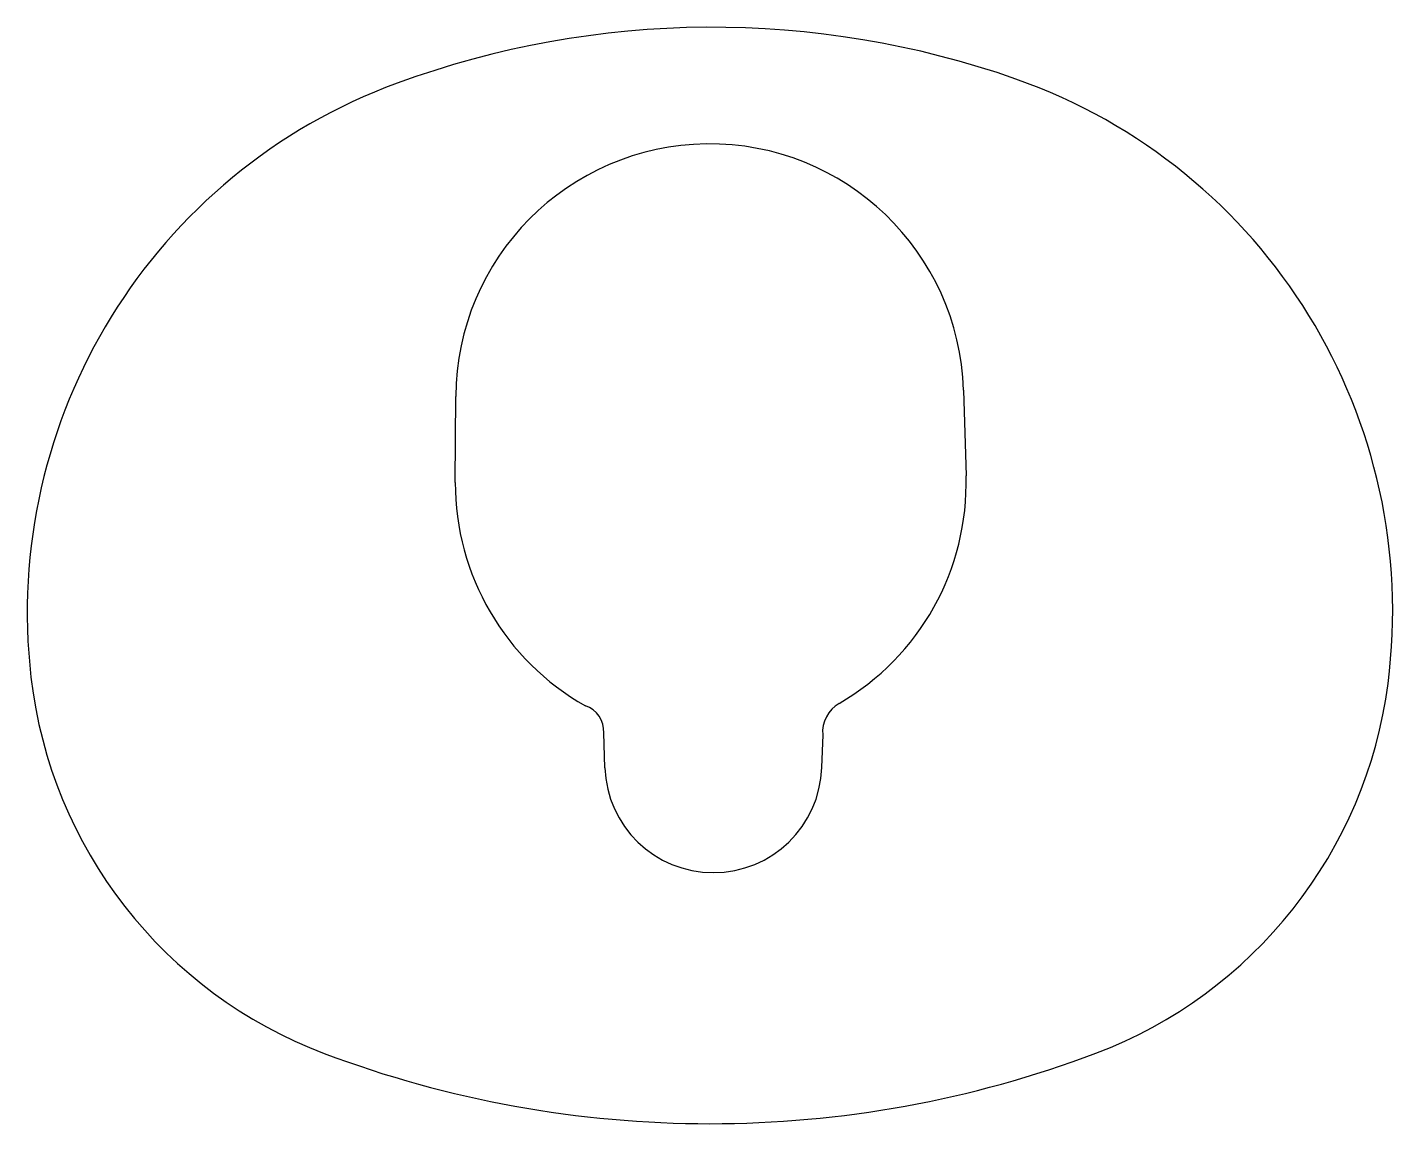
# Model space of a CAD drawing. Extents: x 2624.5 to 2663.3, y 2182.3 to 2213.4.
import ezdxf

# ---------------------------------------------------------------- set-up
doc = ezdxf.new("R2010")
doc.units = 0
doc.layers.get('0').update_dxf_attribs({"linetype": 'CONTINUOUS'})

msp = doc.modelspace()

# ---------------------------------------------------------------- linework, layer by layer
for p, q in [((2636.668, 2200.49), (2636.681, 2202.928)), ((2651.078, 2203.104), (2651.151, 2200.676)), ((2640.911, 2192.398), (2640.879, 2193.387)), ((2647.086, 2193.328), (2647.057, 2192.402))]:
    msp.add_line(p, q)
for centre, radius, start, end in [((2643.957, 2187.397), 25.998, 70.6576, 110.1178), ((2647.251, 2196.836), 16, 352.6277, 70.5933), ((2640.529, 2196.789), 16, 110.1599, 186.5585), ((2643.881, 2202.888), 7.2, 1.7134, 179.6886), ((2643.954, 2200.46), 7.2, 299.959, 1.7143), ((2643.915, 2200.467), 7.247, 179.8182, 240.5865), ((2637.548, 2196.455), 13, 186.5957, 249.2933), ((2650.228, 2196.457), 13, 290.7245, 352.5997), ((2640.104, 2193.42), 0.776, 357.5407, 71.0248), ((2648.038, 2193.402), 0.955, 120.7787, 184.4304), ((2643.984, 2192.497), 3.075, 181.8421, 358.2185), ((2643.884, 2213.3), 30.997, 249.3482, 290.6754)]:
    msp.add_arc(centre, radius, start, end)

doc.saveas('drawing.dxf')
